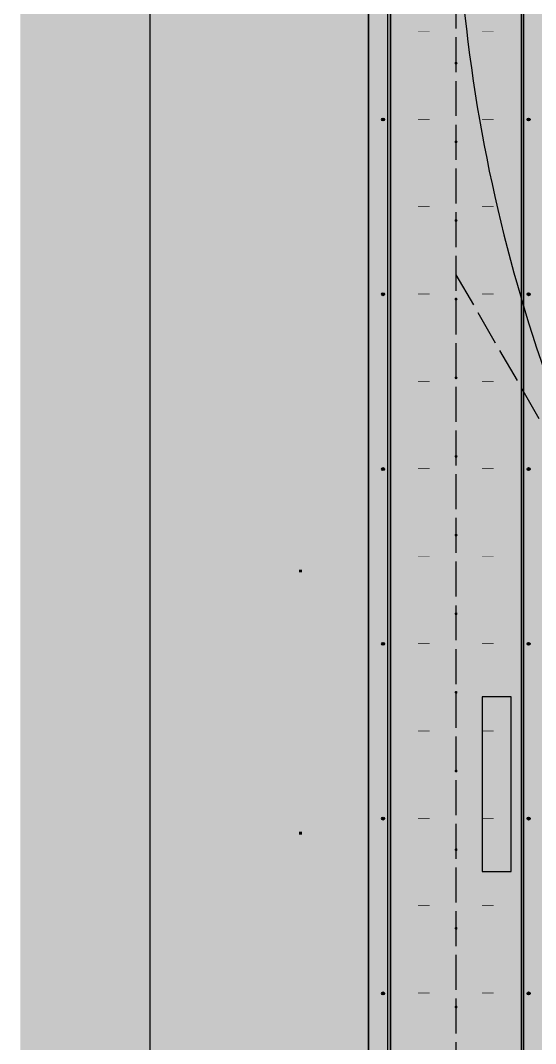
# Model space of a CAD drawing. Header units: millimetres. Extents: x 457 to 3457, y 154 to 6041.
# Drawn here: x 897 to 1074, y 1757.9 to 2109.1 of the extents above; entities that cross this region are included whole.
import ezdxf

# ---------------------------------------------------------------- set-up
doc = ezdxf.new("R2010")
doc.units = ezdxf.units.MM
doc.linetypes.add('ACAD_ISO02W100', pattern=[15, 12, -3])
for name, color, linetype in [('4E', 7, 'Continuous'), ('Baliz', 7, 'Continuous'), ('Lines Runway', 7, 'Continuous'), ('Reparacio eixos', 50, 'Continuous'), ('RUNWAYS', 7, 'Continuous'), ('TAXIWAYS', 50, 'Continuous')]:
    doc.layers.add(name, color=color, linetype=linetype)

# ---------------------------------------------------------------- blocks, each defined once
blk = doc.blocks.new('*U483')
at = {"layer": 'Baliz', "transparency": 33554687}
h = blk.add_hatch(color=256, dxfattribs=at)
h.dxf.hatch_style = 1
h.set_gradient(color1=(255, 0, 0), color2=(153, 27, 30), name='INVSPHERICAL')
h.paths.add_polyline_path([(-0.5, 0, 1), (0.5, 0, 1)])
at = {"layer": 'Baliz'}
blk.add_circle((0, 0), 0.5, dxfattribs=at)
blk = doc.blocks.new('*U484')
at = {"layer": 'Baliz', "color": 0, "linetype": 'ByBlock', "lineweight": -2, "transparency": 16777216}
for p in [(-50, 120), (0, 120), (-50, 60), (0, 60), (-50, 0), (0, 0)]:
    blk.add_blockref('*U483', p, dxfattribs=at)
blk = doc.blocks.new('*U439')
at = {"layer": 'Baliz'}
blk.add_blockref('*U484', (25, -60), dxfattribs=at)
blk = doc.blocks.new('*U440')
at = {"layer": 'Baliz', "color": 0, "linetype": 'ByBlock', "lineweight": -2, "transparency": 16777216}
for p in [(0, 600), (0, 540), (0, 480), (0, 420), (0, 360), (0, 300), (0, 240), (0, 180)]:
    blk.add_blockref('*U439', p, dxfattribs=at)
blk = doc.blocks.new('*U481')
at = {"layer": 'Baliz', "transparency": 33554687}
h = blk.add_hatch(color=256, dxfattribs=at)
h.dxf.hatch_style = 1
h.set_gradient(color1=(255, 255, 255), color2=(147, 149, 152), name='INVCURVED')
h.paths.add_polyline_path([(-1.6, 0.1), (-2, 0.1), (-2, -0.1), (-1.6, -0.1)])
h = blk.add_hatch(color=256, dxfattribs=at)
h.dxf.hatch_style = 1
h.set_gradient(color1=(255, 255, 255), color2=(147, 149, 152), name='INVCURVED')
h.paths.add_polyline_path([(0.2, 0.1), (-1.6, 0.1), (-1.6, -0.1), (0.2, -0.1)])
h.paths.add_polyline_path([(2, 0.1), (0.2, 0.1), (0.2, -0.1), (2, -0.1)])
blk = doc.blocks.new('*U482')
at = {"layer": 'Baliz', "color": 0, "linetype": 'ByBlock', "lineweight": -2, "transparency": 16777216}
for p in [(0, 270), (22, 270), (0, 240), (22, 240), (0, 210), (22, 210), (0, 180), (22, 180), (0, 150), (22, 150), (0, 120), (22, 120), (0, 90), (22, 90), (0, 60), (22, 60), (0, 30), (22, 30), (0, 0), (22, 0)]:
    blk.add_blockref('*U481', p, dxfattribs=at)
blk = doc.blocks.new('*U437')
at = {"layer": 'Baliz'}
blk.add_blockref('*U482', (-11, -135), dxfattribs=at)
blk = doc.blocks.new('*U438')
at = {"layer": 'Baliz', "color": 0, "linetype": 'ByBlock', "lineweight": -2, "transparency": 16777216}
for p in [(0, 570), (0, 540), (0, 510), (0, 480), (0, 450), (0, 420), (0, 390), (0, 360), (0, 330), (0, 300), (0, 270), (0, 240), (0, 210), (0, 180), (0, 150), (0, 120), (0, 90), (0, 60)]:
    blk.add_blockref('*U437', p, dxfattribs=at)
blk = doc.blocks.new('*U427')
at = {"layer": 'Baliz', "transparency": 33554687}
h = blk.add_hatch(color=256, dxfattribs=at)
h.dxf.hatch_style = 1
h.set_gradient(color1=(255, 255, 255), color2=(147, 149, 152), name='INVCURVED')
h.paths.add_polyline_path([(0.5, 0.5), (-0.5, 0.5), (-0.5, -0.5), (0.5, -0.5)])
blk = doc.blocks.new('*U428')
at = {"layer": 'Baliz', "color": 0, "linetype": 'ByBlock', "lineweight": -2, "transparency": 16777216}
for p in [(0, 180), (0, 90), (0, 0)]:
    blk.add_blockref('*U427', p, dxfattribs=at)
blk = doc.blocks.new('*U467')
at = {"layer": 'Baliz', "true_color": 0xffffff, "transparency": 33554687}
h = blk.add_hatch(color=7, dxfattribs=at)
h.dxf.hatch_style = 1
h.paths.add_polyline_path([(0, 0.5), (0, -0.5, 0.414214), (0.5, 0, 0.414214)])
h.paths.add_polyline_path([(0, 0.5, 0.414214), (-0.5, 0, 0.414214), (0, -0.5)])
blk = doc.blocks.new('*U468')
at = {"layer": 'Baliz', "color": 0, "linetype": 'ByBlock', "lineweight": -2, "transparency": 16777216}
for p in [(0, 648), (0, 621), (0, 594), (0, 567), (0, 540), (0, 513), (0, 486), (0, 459), (0, 432), (0, 405), (0, 378), (0, 351), (0, 324)]:
    blk.add_blockref('*U467', p, dxfattribs=at)

msp = doc.modelspace()

# ---------------------------------------------------------------- hatches: boundary and pattern name
at = {"layer": '4E', "true_color": 0x136734, "transparency": 33554687}
h = msp.add_hatch(color=116, dxfattribs=at)
h.dxf.hatch_style = 1
h.paths.add_polyline_path([(971.99, 1287.138), (971.99, 1437.122), (941.99, 1587.122), (941.99, 3167.122), (896.99, 3167.122), (896.99, 3167.122), (896.99, 927.122), (971.856, 927.122)])
h.paths.add_polyline_path([(1122.124, 927.122), (1122.002, 1257.122), (1121.99, 1257.122), (1121.99, 1437.122), (1151.99, 1587.122), (1151.99, 3167.122), (1196.99, 3167.122), (1196.99, 927.122)])
h.paths.add_polyline_path([(1196.99, 5407.122), (1122.124, 5407.122), (1121.99, 5047.106), (1121.99, 4897.122), (1151.99, 4747.122), (1151.99, 3167.122), (1196.99, 3167.122)])
h.paths.add_polyline_path([(2064.394, 691.068), (2064.394, 661.285), (2073.755, 661.285), (2073.755, 691.068)], flags=9)
h.paths.add_polyline_path([(2081.711, 992.43), (2109.554, 992.43), (2109.554, 1001.791), (2081.711, 1001.791)], flags=9)
h.paths.add_polyline_path([(2105.499, 632.581), (2135.671, 632.581), (2135.671, 641.942), (2105.499, 641.942)], flags=9)
at = {"layer": '4E', "true_color": 0x939598, "transparency": 33554687}
h = msp.add_hatch(color=252, dxfattribs=at)
h.dxf.hatch_style = 1
h.paths.add_polyline_path([(1016.587, 3166.902), (941.587, 3166.902), (941.587, 1586.902), (971.587, 1436.902), (971.587, 1286.902), (1016.587, 1286.902)])
h.paths.add_polyline_path([(1024.087, 1286.902), (971.587, 1286.902), (971.587, 1256.902), (971.977, 1256.902), (1024.087, 1256.902)])
h.paths.add_polyline_path([(1121.587, 1286.902), (1069.087, 1286.902), (1069.087, 1256.902), (1121.587, 1256.902)])
h.paths.add_polyline_path([(1151.587, 1586.902), (1151.587, 3166.902), (1076.587, 3166.902), (1076.587, 1286.902), (1121.587, 1286.902), (1121.587, 1436.902)])
h.paths.add_polyline_path([(1016.587, 5046.902), (971.587, 5046.902), (971.587, 4896.902), (941.587, 4746.902), (941.587, 3166.902), (1016.587, 3166.902)])
h.paths.add_polyline_path([(1121.587, 5046.902), (1076.587, 5046.902), (1076.587, 3166.902), (1151.587, 3166.902), (1151.587, 4746.902), (1121.587, 4896.902)])
h.paths.add_polyline_path([(1121.587, 5076.902), (1069.087, 5076.902), (1069.087, 5046.902), (1121.587, 5046.902)])
h.paths.add_polyline_path([(1024.087, 5076.902), (971.587, 5076.902), (971.587, 5046.902), (1016.587, 5046.902), (1024.087, 5046.902)])
at = {"layer": '4E', "true_color": 0x383838, "transparency": 33554687}
h = msp.add_hatch(color=250, dxfattribs=at)
h.dxf.hatch_style = 1
h.paths.add_polyline_path([(1016.587, 5046.902), (1024.087, 5046.902), (1024.087, 1286.902), (1016.587, 1286.902)])
at = {"layer": '4E', "true_color": 0x000000, "transparency": 33554687}
h = msp.add_hatch(color=18, dxfattribs=at)
h.dxf.hatch_style = 1
h.paths.add_polyline_path([(1024.087, 1286.902), (1046.587, 1286.902), (1046.587, 3166.902), (1024.087, 3166.902)])
h.paths.add_polyline_path([(1046.587, 5046.902), (1024.087, 5046.902), (1024.087, 3166.902), (1046.587, 3166.902)])
at = {"layer": '4E', "true_color": 0x383838, "transparency": 33554687}
h = msp.add_hatch(color=250, dxfattribs=at)
h.dxf.hatch_style = 1
h.paths.add_polyline_path([(1076.587, 5046.902), (1069.087, 5046.902), (1069.087, 1286.902), (1076.587, 1286.902)])
at = {"layer": '4E', "true_color": 0x000000, "transparency": 33554687}
h = msp.add_hatch(color=18, dxfattribs=at)
h.dxf.hatch_style = 1
h.paths.add_polyline_path([(1069.087, 3166.902), (1046.587, 3166.902), (1046.587, 1286.902), (1069.087, 1286.902)])
at = {"layer": 'Lines Runway', "true_color": 0x636466, "transparency": 33554687}
h = msp.add_hatch(color=251, dxfattribs=at)
h.paths.add_polyline_path([(1024.419, 1286.735), (1024.087, 1286.735), (1024.087, 1286.711, 0.929161)])
h.paths.add_polyline_path([(1024.087, 1286.711), (1024.087, 1286.902), (1024.087, 5046.902), (1069.087, 5046.902), (1069.087, 1286.902), (1024.087, 1286.902), (1024.087, 1286.735), (1024.419, 1286.735, -0.929161)])
h.paths.add_polyline_path([(1069.087, 1287.336, -1), (1068.219, 1287.336, -1)])
h.paths.add_polyline_path([(1033.587, 1384.902), (1033.587, 1385.102), (1037.587, 1385.102), (1037.587, 1384.902)], flags=16)
h.paths.add_polyline_path([(1024.987, 1422.902), (1024.987, 1452.902), (1026.787, 1452.902), (1026.787, 1422.902)], flags=16)
h.paths.add_polyline_path([(1028.587, 1422.902), (1028.587, 1452.902), (1030.387, 1452.902), (1030.387, 1422.902)], flags=16)
h.paths.add_polyline_path([(1032.187, 1422.902), (1032.187, 1452.902), (1033.987, 1452.902), (1033.987, 1445.302), (1035.787, 1445.302), (1035.787, 1452.902), (1037.587, 1452.902), (1037.587, 1422.902), (1035.787, 1422.902), (1035.787, 1445.102), (1033.987, 1445.102), (1033.987, 1422.902)], flags=16)
h.paths.add_polyline_path([(1039.387, 1422.902), (1039.387, 1452.902), (1041.187, 1452.902), (1041.187, 1422.902)], flags=16)
h.paths.add_polyline_path([(1042.987, 1422.902), (1042.987, 1452.902), (1044.787, 1452.902), (1044.787, 1422.902)], flags=16)
h.paths.add_polyline_path([(1048.387, 1422.902), (1048.387, 1452.902), (1050.187, 1452.902), (1050.187, 1422.902)], flags=16)
h.paths.add_polyline_path([(1051.987, 1422.902), (1051.987, 1452.902), (1053.787, 1452.902), (1053.787, 1422.902)], flags=16)
h.paths.add_polyline_path([(1055.587, 1422.902), (1055.587, 1452.902), (1057.387, 1452.902), (1057.387, 1422.902)], flags=16)
h.paths.add_polyline_path([(1059.187, 1422.902), (1059.187, 1452.902), (1060.987, 1452.902), (1060.987, 1422.902)], flags=16)
h.paths.add_polyline_path([(1062.787, 1422.902), (1062.787, 1452.902), (1064.587, 1452.902), (1064.587, 1422.902)], flags=16)
h.paths.add_polyline_path([(1066.387, 1422.902), (1066.387, 1452.902), (1068.187, 1452.902), (1068.187, 1422.902)], flags=16)
h.paths.add_polyline_path([(1045.087, 1464.902), (1045.087, 1473.902), (1045.887, 1473.902), (1045.887, 1466.402), (1048.087, 1466.402), (1048.087, 1464.902), (1046.587, 1464.902)], flags=16)
h.paths.add_polyline_path([(1047.387, 1479.402), (1047.387, 1480.202), (1048.787, 1481.475), (1048.787, 1483.402), (1046.587, 1483.402), (1046.587, 1484.902), (1046.587, 1488.902), (1049.587, 1488.902), (1049.587, 1483.402), (1049.587, 1481.402)], flags=16)
h.paths.add_polyline_path([(1043.587, 1479.902), (1043.587, 1487.402), (1043.287, 1487.402), (1043.287, 1488.602, -0.4142136), (1043.587, 1488.902), (1044.387, 1488.902), (1044.387, 1479.902)], flags=16)
h.paths.add_polyline_path([(1047.387, 1484.902), (1047.387, 1487.402), (1048.787, 1487.402), (1048.787, 1484.902)], flags=0)
h.paths.add_polyline_path([(1046.137, 1500.902), (1046.137, 1544.902), (1047.037, 1544.902), (1047.037, 1500.902)], flags=16)
h.paths.add_polyline_path([(1055.587, 1566.902), (1055.587, 1589.402), (1057.387, 1589.402), (1057.387, 1566.902)], flags=16)
h.paths.add_polyline_path([(1055.587, 1816.902), (1055.587, 1876.902), (1065.587, 1876.902), (1065.587, 1816.902)], flags=16)
h.paths.add_polyline_path([(1055.587, 4744.402), (1055.587, 4766.902), (1057.387, 4766.902), (1057.387, 4744.402)], flags=16)
h.paths.add_polyline_path([(1043.587, 4844.902), (1043.587, 4853.902), (1044.387, 4853.902), (1044.387, 4846.402), (1044.687, 4846.402), (1044.687, 4845.202, -0.4142136), (1044.387, 4844.902)], flags=16)
h.paths.add_polyline_path([(1046.587, 4844.902), (1046.587, 4853.902), (1049.587, 4853.902), (1049.587, 4844.902)], flags=16)
h.paths.add_polyline_path([(1047.387, 4846.402), (1047.387, 4852.402), (1048.787, 4852.402), (1048.787, 4846.402)], flags=0)
h.paths.add_polyline_path([(1045.087, 4859.902), (1045.087, 4865.202), (1045.687, 4865.202), (1045.087, 4868.902), (1045.887, 4868.902), (1046.487, 4865.202), (1047.287, 4865.202), (1047.287, 4868.902), (1048.087, 4868.902), (1048.087, 4859.902)], flags=16)
h.paths.add_polyline_path([(1045.887, 4861.402), (1045.887, 4863.702), (1047.287, 4863.702), (1047.287, 4861.402)], flags=0)
at = {"layer": 'RUNWAYS'}
h = msp.add_hatch(color=256, dxfattribs=at)
h.dxf.hatch_style = 1
h.paths.add_polyline_path([(1023.187, 1416.102), (1024.087, 1416.102), (1024.087, 4917.702), (1023.187, 4917.702)])
h = msp.add_hatch(color=256, dxfattribs=at)
h.dxf.hatch_style = 1
h.paths.add_polyline_path([(1069.987, 4917.702), (1069.087, 4917.702), (1069.087, 1416.102), (1069.987, 1416.102)])
h = msp.add_hatch(color=256, dxfattribs=at)
h.dxf.hatch_style = 1
h.paths.add_polyline_path([(1047.037, 2088.902), (1046.137, 2088.902), (1046.137, 2044.902), (1047.037, 2044.902)])
h = msp.add_hatch(color=256, dxfattribs=at)
h.dxf.hatch_style = 1
h.paths.add_polyline_path([(1032.487, 2039.402), (1034.287, 2039.402), (1034.287, 2016.902), (1032.487, 2016.902)])
h = msp.add_hatch(color=256, dxfattribs=at)
h.dxf.hatch_style = 1
h.paths.add_polyline_path([(1035.787, 2039.402), (1037.587, 2039.402), (1037.587, 2016.902), (1035.787, 2016.902)])
h = msp.add_hatch(color=256, dxfattribs=at)
h.dxf.hatch_style = 1
h.paths.add_polyline_path([(1057.387, 2039.402), (1055.587, 2039.402), (1055.587, 2016.902), (1057.387, 2016.902)])
h = msp.add_hatch(color=256, dxfattribs=at)
h.dxf.hatch_style = 1
h.paths.add_polyline_path([(1060.687, 2039.402), (1058.887, 2039.402), (1058.887, 2016.902), (1060.687, 2016.902)])
h = msp.add_hatch(color=256, dxfattribs=at)
h.dxf.hatch_style = 1
h.paths.add_polyline_path([(1047.037, 2020.902), (1046.137, 2020.902), (1046.137, 1976.902), (1047.037, 1976.902)])
h = msp.add_hatch(color=256, dxfattribs=at)
h.dxf.hatch_style = 1
h.paths.add_polyline_path([(1047.037, 1952.902), (1046.137, 1952.902), (1046.137, 1908.902), (1047.037, 1908.902)])
h = msp.add_hatch(color=256, dxfattribs=at)
h.dxf.hatch_style = 1
h.paths.add_polyline_path([(1047.037, 1884.902), (1046.137, 1884.902), (1046.137, 1840.902), (1047.037, 1840.902)])
h = msp.add_hatch(color=256, dxfattribs=at)
h.dxf.hatch_style = 1
h.paths.add_polyline_path([(1027.587, 1876.902), (1037.587, 1876.902), (1037.587, 1816.902), (1027.587, 1816.902)])
h = msp.add_hatch(color=256, dxfattribs=at)
h.dxf.hatch_style = 1
h.paths.add_polyline_path([(1055.587, 1816.902), (1065.587, 1816.902), (1065.587, 1876.902), (1055.587, 1876.902)])
h = msp.add_hatch(color=256, dxfattribs=at)
h.dxf.hatch_style = 1
h.paths.add_polyline_path([(1047.037, 1816.902), (1046.137, 1816.902), (1046.137, 1772.902), (1047.037, 1772.902)])

# ---------------------------------------------------------------- linework, layer by layer
at = {"layer": '4E'}
for p, q in [((941.587, 1588.595), (941.587, 3168.595)), ((1016.587, 1286.902), (1016.587, 3166.902))]:
    msp.add_line(p, q, dxfattribs=at)
msp.add_lwpolyline([(1069.087, 5046.902), (1076.587, 5046.902), (1076.587, 1286.902), (1069.087, 1286.902)], close=True, dxfattribs=at)
at = {"layer": 'Reparacio eixos'}
msp.add_arc((1596.587, 2169.2), 550, 180, 210, dxfattribs=at)
at = {"layer": 'RUNWAYS'}
for p, q in [((1024.087, 1416.902), (1024.087, 4916.902)), ((1065.587, 1816.902), (1065.587, 1876.902)), ((1055.587, 1816.902), (1065.587, 1816.902))]:
    msp.add_line(p, q, dxfattribs=at)
for points in [[(1024.087, 1286.902), (1069.087, 1286.902), (1069.087, 5046.902), (1024.087, 5046.902)], [(1024.087, 5046.902), (1069.087, 5046.902), (1069.087, 1286.902), (1024.087, 1286.902)], [(1023.187, 4917.702), (1024.087, 4917.702), (1024.087, 1416.102), (1023.187, 1416.102)], [(1069.987, 4917.702), (1069.087, 4917.702), (1069.087, 1416.102), (1069.987, 1416.102)], [(1065.587, 1876.902), (1055.587, 1876.902), (1055.587, 1816.902), (1065.587, 1816.902)]]:
    msp.add_lwpolyline(points, close=True, dxfattribs=at)
msp.add_lwpolyline([(1024.087, 3166.902), (1024.087, 1286.902), (1069.087, 1286.902), (1069.087, 3166.902)], dxfattribs=at)
at = {"layer": 'TAXIWAYS', "color": 7}
msp.add_line((1016.587, 3030.825), (1016.587, 1286.902), dxfattribs=at)
at = {"layer": 'TAXIWAYS', "color": 7, "linetype": 'ACAD_ISO02W100'}
msp.add_line((1046.587, 2988.313), (1046.587, 1391.184), dxfattribs=at)
at = {"layer": 'TAXIWAYS', "linetype": 'ACAD_ISO02W100', "transparency": 33554457}
msp.add_line((1046.587, 2021.828), (1193.959, 1766.572), dxfattribs=at)
at = {"layer": 'TAXIWAYS'}
msp.add_arc((1596.587, 2169.2), 550, 180, 210, dxfattribs=at)

# ---------------------------------------------------------------- block references
at = {"layer": 'Baliz'}
for name, p in [('*U440', (1046.587, 1535.102)), ('*U468', (1046.651, 1446.442)), ('*U438', (1046.587, 1580.202)), ('*U428', (993.187, 1740.102))]:
    msp.add_blockref(name, p, dxfattribs=at)

doc.saveas('drawing.dxf')
